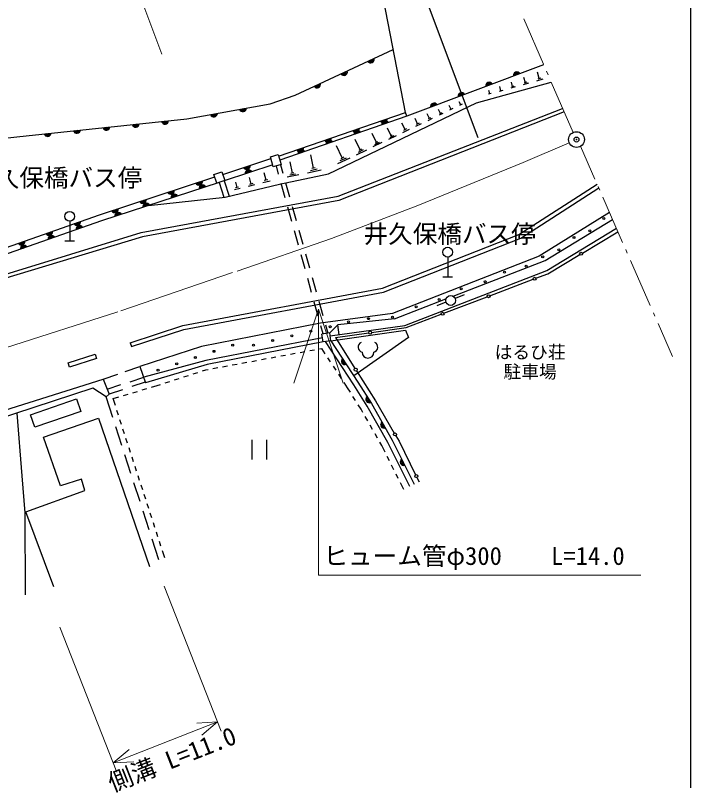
# Model space of a CAD drawing. Units: millimetres, scale not verified. Extents: x 40000 to 680000, y 20000 to 380000.
# Drawn here: x 510352 to 579000, y 238005 to 315776 of the extents above; entities that cross this region are included whole.
import ezdxf
from ezdxf.enums import TextEntityAlignment as Align

# ---------------------------------------------------------------- set-up
doc = ezdxf.new("R2010")
doc.units = ezdxf.units.MM
doc.header["$LTSCALE"] = 1000
doc.header["$PDMODE"] = 32
doc.header["$PDSIZE"] = 500
doc.linetypes.add('CHAIN', pattern=[18.5, 12, -1.5, 3.5, -1.5])
for name, color, linetype, lineweight in [('M-BGD', 7, 'Continuous', 25), ('M-BMK', 2, 'CHAIN', 13), ('M-BMK-HTXT', 7, 'Continuous', 13), ('M-BMK-SRVR', 3, 'Continuous', 25), ('M-STR-HTXT', 7, 'Continuous', 13), ('M-STR-STRC', 7, 'Continuous', 25), ('M-TTL-BAND', 7, 'Continuous', 25)]:
    doc.layers.add(name, color=color, linetype=linetype, lineweight=lineweight)
doc.layers.add('M-OTRS', color=6, linetype='Continuous')
doc.styles.add('ＭＳ ゴシック', font='')
doc.styles.get('ＭＳ ゴシック').set_extended_font_data('MS Gothic')

msp = doc.modelspace()

# ---------------------------------------------------------------- linework, layer by layer
at = {"layer": 'M-BGD'}
for p, q in [((563610, 309348), (563433, 309992)), ((560897, 308545), (560775, 308990)), ((562510, 308871), (561970, 308722)), ((562203, 308931), (562053, 309472)), ((562338, 308969), (562067, 308894)), ((563977, 309276), (563333, 309098)), ((563771, 309393), (563449, 309304)), ((558585, 307787), (558490, 308129)), ((559890, 308147), (559534, 308049)), ((559712, 308098), (559589, 308543)), ((561151, 308496), (560706, 308373)), ((561009, 308576), (560786, 308515)), ((558722, 307825), (558448, 307749)), ((554657, 306213), (554466, 306612)), ((555630, 306680), (555479, 306994)), ((555755, 306740), (555504, 306620)), ((537102, 301447), (550004, 305916)), ((543166, 297385), (565980, 306317)), ((566130, 305971), (543244, 296957)), ((552448, 305298), (552223, 305767)), ((553570, 305812), (553382, 306204)), ((553813, 305808), (553421, 305621)), ((553668, 305859), (553472, 305765)), ((554817, 306290), (554498, 306137)), ((551248, 304748), (550983, 305300)), ((552739, 305293), (552270, 305068)), ((552565, 305354), (552331, 305242)), ((548570, 303534), (548196, 304315)), ((549962, 304163), (549648, 304818)), ((550368, 304156), (549713, 303842)), ((550126, 304241), (549798, 304084)), ((551590, 304742), (551038, 304477)), ((551386, 304814), (551110, 304681)), ((547051, 302847), (546611, 303766)), ((549055, 303526), (548274, 303151)), ((548813, 303530), (548422, 303343)), ((548668, 303581), (548473, 303487)), ((545394, 302098), (544881, 303167)), ((547621, 302838), (546702, 302397)), ((547336, 302843), (546877, 302622)), ((547166, 302903), (546937, 302792)), ((543584, 301281), (542993, 302513)), ((546056, 302087), (544987, 301575)), ((545725, 302093), (545190, 301837)), ((545527, 302162), (545260, 302034)), ((531438, 299613), (536333, 301214)), ((540669, 300231), (540381, 301609)), ((544348, 301268), (543116, 300677)), ((543966, 301274), (543350, 300979)), ((543738, 301354), (543430, 301207)), ((536514, 300579), (531593, 298970)), ((537115, 299640), (536884, 300467)), ((537298, 300585), (537539, 299727)), ((538519, 299724), (538277, 300880)), ((540841, 300267), (540496, 300195)), ((535839, 299022), (535658, 299775)), ((539157, 299556), (538001, 299314)), ((538838, 299640), (538260, 299519)), ((538663, 299754), (538374, 299694)), ((541430, 300030), (540051, 299742)), ((541049, 300130), (540360, 299986)), ((531068, 298799), (531552, 297296)), ((531593, 298970), (532082, 297406)), ((532888, 298263), (532753, 298825)), ((534478, 298669), (534151, 298591)), ((534315, 298630), (534157, 299284)), ((536260, 298925), (535508, 298744)), ((536027, 299068), (535651, 298977)), ((537787, 297232), (537384, 298676)), ((537810, 298764), (538216, 297321)), ((533203, 298190), (532641, 298055)), ((533029, 298297), (532748, 298229)), ((534681, 298545), (534027, 298388)), ((523157, 293717), (543166, 297385)), ((543244, 296957), (523293, 293277)), ((538487, 296358), (538893, 294914)), ((538458, 294823), (538055, 296268)), ((515883, 294844), (515883, 292844)), ((508845, 289306), (523157, 293717)), ((523293, 293277), (509035, 288953)), ((539129, 292415), (538727, 293860)), ((539164, 293951), (539570, 292507)), ((567986, 291620), (571601, 293786)), ((515383, 292844), (516383, 292844)), ((539801, 290007), (539398, 291452)), ((539841, 291545), (540248, 290101)), ((554300, 291207), (554300, 289207)), ((564468, 289512), (567728, 291466)), ((563269, 289057), (564468, 289512)), ((540472, 287599), (540070, 289044)), ((540518, 289138), (540925, 287694)), ((553800, 289207), (554800, 289207)), ((558594, 287282), (562988, 288950)), ((553920, 285507), (558314, 287175)), ((555985, 287360), (555052, 287000)), ((541144, 285191), (540741, 286636)), ((541195, 286732), (541602, 285288)), ((548889, 284927), (554118, 286951)), ((554114, 286636), (553183, 286270)), ((548889, 284927), (543118, 284316)), ((550086, 284051), (553640, 285400)), ((541643, 283400), (541412, 284228)), ((541873, 284325), (542114, 283467)), ((543118, 284316), (542317, 283496)), ((543258, 283325), (543118, 284316)), ((546571, 283549), (550086, 284051)), ((542317, 283496), (541525, 283383)), ((541638, 282591), (541525, 283383)), ((542430, 282705), (542317, 283496)), ((542430, 282705), (550029, 283769)), ((542889, 283023), (546274, 283507)), ((550029, 283769), (550321, 283025)), ((522030, 282503), (522159, 282111)), ((542430, 282705), (541638, 282591)), ((542889, 283023), (544871, 279898)), ((550321, 283025), (544754, 279140)), ((539294, 281523), (539785, 281613)), ((540277, 281704), (540769, 281795)), ((541260, 281885), (541508, 281931)), ((541859, 281393), (541508, 281931)), ((535360, 280797), (535852, 280888)), ((536343, 280979), (536835, 281069)), ((537327, 281160), (537818, 281251)), ((538310, 281341), (538802, 281432)), ((542405, 280555), (542132, 280974)), ((521528, 279580), (523016, 280095)), ((523016, 280095), (523591, 278426)), ((530443, 279891), (530935, 279981)), ((531426, 280072), (531918, 280163)), ((532410, 280253), (532901, 280344)), ((533393, 280435), (533885, 280525)), ((534377, 280616), (534868, 280707)), ((542951, 279717), (542678, 280136)), ((519284, 278805), (520772, 279319)), ((528431, 279343), (528907, 279497)), ((529383, 279650), (529704, 279754)), ((529704, 279754), (529951, 279800)), ((543497, 278879), (543224, 279298)), ((545032, 279644), (546959, 276604)), ((522030, 278550), (523425, 278994)), ((523561, 278513), (522201, 278053)), ((525577, 278419), (526052, 278573)), ((526528, 278727), (527004, 278881)), ((527480, 279035), (527955, 279189)), ((544120, 277922), (543770, 278460)), ((519682, 277803), (521077, 278247)), ((521253, 277733), (519893, 277273)), ((523254, 277707), (523733, 277849)), ((524212, 277992), (524780, 278161)), ((524780, 278161), (525101, 278265)), ((544405, 277474), (544120, 277922)), ((520268, 274924), (519592, 277023)), ((520290, 276824), (520858, 276993)), ((521337, 277136), (521816, 277278)), ((522295, 277421), (522774, 277564)), ((544942, 276630), (544674, 277052)), ((520521, 276112), (520290, 276824)), ((545495, 275760), (545210, 276208)), ((546550, 276331), (548666, 272610)), ((546959, 276604), (548873, 273320)), ((520830, 275161), (520675, 275636)), ((545682, 275432), (545495, 275760)), ((521139, 274210), (520984, 274685)), ((546176, 274563), (545929, 274998)), ((521188, 272069), (520575, 273972)), ((546670, 273694), (546423, 274128)), ((521448, 273258), (521293, 273734)), ((547165, 272824), (546917, 273259)), ((549024, 273061), (549354, 272495)), ((521757, 272307), (521602, 272783)), ((534382, 272650), (534382, 270650)), ((535882, 272650), (535882, 270650)), ((547598, 272062), (547412, 272390)), ((548666, 272610), (550906, 268127)), ((549354, 272495), (551043, 269091)), ((522065, 271356), (521911, 271832)), ((547933, 271393), (547598, 272062)), ((522108, 269213), (521494, 271117)), ((522374, 270405), (522220, 270881)), ((548380, 270498), (548156, 270946)), ((522683, 269454), (522529, 269930)), ((548827, 269604), (548603, 270051)), ((549274, 268709), (549050, 269157)), ((522992, 268503), (522838, 268978)), ((551177, 268822), (551400, 268372)), ((523028, 266358), (522414, 268261)), ((523301, 267552), (523146, 268027)), ((549832, 267593), (549497, 268262)), ((523610, 266601), (523455, 267076)), ((523919, 265650), (523764, 266125)), ((523948, 263502), (523334, 265406)), ((524228, 264699), (524073, 265174)), ((524536, 263747), (524382, 264223)), ((524845, 262796), (524691, 263272)), ((524930, 260452), (524254, 262550)), ((525154, 261845), (525000, 262321)), ((525540, 260658), (525309, 261370))]:
    msp.add_line(p, q, dxfattribs=at)
for points in [[(550149, 305517), (550004, 305916), (546685, 323042)], [(493767, 305441), (496328, 301920), (511446, 303545), (527770, 305248), (536271, 306785), (538783, 307655), (548766, 312304)], [(564051, 310757), (550149, 305517), (537240, 301046)], [(523905, 296457), (531680, 297310), (537197, 298635), (542189, 299678), (557235, 306895), (564819, 308990)], [(531068, 298799), (519104, 294887), (508948, 291325), (489736, 284806), (473111, 279573)], [(473593, 280416), (489531, 285433), (508733, 291949), (518893, 295512), (530624, 299347)], [(522030, 282503), (527367, 284248), (547675, 288049), (561542, 293517), (569478, 298632)], [(522159, 282111), (527469, 283847), (547789, 287650), (561731, 293148), (569646, 298249)], [(570741, 295750), (563590, 291287), (548679, 285470), (541377, 284479)], [(554845, 287232), (564219, 290859), (571051, 295042)], [(542360, 283199), (549959, 284264), (564364, 289838), (571449, 294133)], [(541377, 284479), (529274, 282129), (523016, 280095)], [(541580, 283004), (529731, 280703), (523425, 278994)], [(541638, 282591), (529864, 280305), (523591, 278426)], [(550458, 267906), (548225, 272375), (546121, 276073), (544747, 278235), (541884, 282627)], [(542430, 282705), (545167, 278506), (546550, 276331)], [(507963, 275245), (519284, 278805), (519893, 277273), (519592, 277023), (518233, 277888), (508173, 274600)], [(510503, 275362), (511019, 268992), (511337, 265227), (511351, 256891)], [(514257, 257700), (511430, 265336), (517431, 267499), (517065, 268653), (514940, 267961), (513211, 272925), (518792, 274843), (524003, 259763)]]:
    msp.add_lwpolyline(points, dxfattribs=at)
for points in [[(536280, 301401), (537075, 301627), (537366, 300604), (536571, 300378)], [(530543, 299607), (531360, 299863), (531634, 298984), (530820, 298717)], [(515731, 280455), (518468, 281333), (518611, 280888), (515874, 280009)], [(511884, 275196), (516586, 276812), (517024, 275535), (512323, 273920)]]:
    msp.add_lwpolyline(points, close=True, dxfattribs=at)
for centre, radius in [((515883, 295344), 500), ((570168, 295125), 100), ((567138, 293212), 100), ((568739, 293867), 100), ((554300, 291707), 500), ((565599, 291933), 100), ((567857, 291543), 150), ((563956, 291226), 100), ((562271, 290279), 100), ((560077, 289676), 100), ((558112, 288709), 100), ((563128, 289003), 150), ((555673, 287979), 100), ((553422, 286887), 100), ((554595, 286799), 500), ((558454, 287228), 150), ((551088, 286164), 100), ((553780, 285453), 150), ((544217, 284634), 100), ((546244, 284953), 100), ((548691, 285109), 100), ((542344, 284136), 100), ((538455, 283199), 100), ((540399, 283668), 100), ((546423, 283528), 150), ((532446, 282264), 100), ((534566, 282263), 100), ((536510, 282731), 100), ((530549, 281631), 100), ((528652, 280997), 100), ((526755, 280363), 100), ((524858, 279729), 100), ((544951, 279771), 150), ((548949, 273190), 150), ((551110, 268957), 150)]:
    msp.add_circle(centre, radius, dxfattribs=at)
for centre, radius, start, end in [((546471, 311295), 354, 213.76882, 16.17399), ((546471, 311295), 283, 215.99285, 13.94996), ((546471, 311295), 212, 219.73918, 10.20363), ((546471, 311295), 142, 227.45091, 2.4919), ((546471, 311295), 100, 237.76857, 352.17424), ((543752, 310029), 354, 213.76882, 16.17399), ((543752, 310029), 283, 215.99285, 13.94996), ((543752, 310029), 212, 219.73918, 10.20363), ((543752, 310029), 142, 227.45091, 2.4919), ((543752, 310029), 100, 237.76857, 352.17424), ((561330, 309674), 354, 29.44875, 191.85393), ((561330, 309674), 283, 31.67279, 189.62989), ((561330, 309674), 212, 35.41912, 185.88356), ((561330, 309674), 142, 43.13085, 178.17183), ((561330, 309674), 100, 53.44851, 167.85417), ((541032, 308762), 354, 213.76882, 16.17399), ((541032, 308762), 283, 215.99285, 13.94996), ((541032, 308762), 212, 219.73918, 10.20363), ((541032, 308762), 142, 227.45091, 2.4919), ((558522, 308616), 354, 29.44875, 191.85393), ((558522, 308616), 283, 31.67279, 189.62989), ((558522, 308616), 212, 35.41912, 185.88356), ((558522, 308616), 142, 43.13085, 178.17183), ((541032, 308762), 100, 237.76857, 352.17424), ((558522, 308616), 100, 53.44851, 167.85417), ((555715, 307558), 354, 29.44875, 191.85393), ((555715, 307558), 283, 31.67279, 189.62989), ((555715, 307558), 212, 35.41912, 185.88356), ((555715, 307558), 142, 43.13085, 178.17183), ((555715, 307558), 100, 53.44851, 167.85417), ((552908, 306499), 354, 29.44875, 191.85393), ((552908, 306499), 283, 31.67279, 189.62989), ((552908, 306499), 212, 35.41912, 185.88356), ((552908, 306499), 142, 43.13085, 178.17183), ((552908, 306499), 100, 53.44851, 167.85417), ((530535, 305803), 354, 199.04505, 1.45023), ((530535, 305803), 283, 201.26909, 359.22619), ((530535, 305803), 212, 205.01541, 355.47986), ((530535, 305803), 142, 212.72714, 347.76813), ((530535, 305803), 100, 223.04481, 337.45047), ((533487, 306337), 354, 199.04505, 1.45023), ((533487, 306337), 283, 201.26909, 359.22619), ((533487, 306337), 212, 205.01541, 355.47986), ((533487, 306337), 142, 212.72714, 347.76813), ((533487, 306337), 100, 223.04481, 337.45047), ((525570, 305073), 354, 194.75318, 357.15836), ((525570, 305073), 283, 196.97722, 354.93432), ((525570, 305073), 212, 200.72354, 351.18799), ((525570, 305073), 142, 208.43527, 343.47626), ((525570, 305073), 100, 218.75294, 333.1586), ((547787, 305206), 354, 207.90381, 10.30899), ((547787, 305206), 283, 210.12785, 8.08495), ((547964, 304703), 354, 27.90381, 190.30899), ((547787, 305206), 212, 213.87418, 4.33862), ((547787, 305206), 142, 221.58591, 356.62689), ((547964, 304703), 283, 30.12785, 188.08495), ((547787, 305206), 100, 231.90357, 346.30923), ((547964, 304703), 212, 33.87418, 184.33862), ((516619, 304139), 354, 194.75318, 357.15836), ((516619, 304139), 283, 196.97722, 354.93432), ((516619, 304139), 212, 200.72354, 351.18799), ((516619, 304139), 142, 208.43527, 343.47626), ((516619, 304139), 100, 218.75294, 333.1586), ((519602, 304451), 354, 194.75318, 357.15836), ((519602, 304451), 283, 196.97722, 354.93432), ((519602, 304451), 212, 200.72354, 351.18799), ((519602, 304451), 142, 208.43527, 343.47626), ((519602, 304451), 100, 218.75294, 333.1586), ((522586, 304762), 354, 194.75318, 357.15836), ((522586, 304762), 283, 196.97722, 354.93432), ((522586, 304762), 212, 200.72354, 351.18799), ((522586, 304762), 142, 208.43527, 343.47626), ((522586, 304762), 100, 218.75294, 333.1586), ((544953, 304224), 354, 207.90381, 10.30899), ((544953, 304224), 283, 210.12785, 8.08495), ((544953, 304224), 212, 213.87418, 4.33862), ((544953, 304224), 142, 221.58591, 356.62689), ((544953, 304224), 100, 231.90357, 346.30923), ((547964, 304703), 142, 41.58591, 176.62689), ((547964, 304703), 100, 51.90357, 166.30923), ((513635, 303828), 354, 194.75318, 357.15836), ((513635, 303828), 283, 196.97722, 354.93432), ((513635, 303828), 212, 200.72354, 351.18799), ((513635, 303828), 142, 208.43527, 343.47626), ((513635, 303828), 100, 218.75294, 333.1586), ((545130, 303721), 354, 27.90381, 190.30899), ((545130, 303721), 283, 30.12785, 188.08495), ((545130, 303721), 212, 33.87418, 184.33862), ((545130, 303721), 142, 41.58591, 176.62689), ((545130, 303721), 100, 51.90357, 166.30923), ((542118, 303242), 354, 207.90381, 10.30899), ((542118, 303242), 283, 210.12785, 8.08495), ((542295, 302739), 354, 27.90381, 190.30899), ((542118, 303242), 212, 213.87418, 4.33862), ((542118, 303242), 142, 221.58591, 356.62689), ((542295, 302739), 283, 30.12785, 188.08495), ((542118, 303242), 100, 231.90357, 346.30923), ((542295, 302739), 212, 33.87418, 184.33862), ((542295, 302739), 142, 41.58591, 176.62689), ((542295, 302739), 100, 51.90357, 166.30923), ((539283, 302260), 354, 207.90381, 10.30899), ((539283, 302260), 283, 210.12785, 8.08495), ((539460, 301757), 354, 27.90381, 190.30899), ((539283, 302260), 212, 213.87418, 4.33862), ((539283, 302260), 142, 221.58591, 356.62689), ((539460, 301757), 283, 30.12785, 188.08495), ((539283, 302260), 100, 231.90357, 346.30923), ((539460, 301757), 212, 33.87418, 184.33862), ((539460, 301757), 142, 41.58591, 176.62689), ((539460, 301757), 100, 51.90357, 166.30923), ((533869, 300465), 354, 206.90081, 9.30599), ((533869, 300465), 283, 209.12485, 7.08195), ((533869, 300465), 212, 212.87118, 3.33563), ((533869, 300465), 142, 220.58291, 355.6239), ((533869, 300465), 100, 230.90057, 345.30623), ((534070, 299723), 354, 26.90081, 189.30599), ((534070, 299723), 283, 29.12485, 187.08195), ((534070, 299723), 212, 32.87118, 183.33563), ((534070, 299723), 142, 40.58291, 175.6239), ((534070, 299723), 100, 50.90057, 165.30623), ((529019, 298879), 354, 206.90081, 9.30599), ((529019, 298879), 283, 209.12485, 7.08195), ((529019, 298879), 212, 212.87118, 3.33563), ((529019, 298879), 142, 220.58291, 355.6239), ((529019, 298879), 100, 230.90057, 345.30623), ((526167, 297947), 354, 206.90081, 9.30599), ((526167, 297947), 283, 209.12485, 7.08195), ((526167, 297947), 212, 212.87118, 3.33563), ((526167, 297947), 142, 220.58291, 355.6239), ((526167, 297947), 100, 230.90057, 345.30623), ((529380, 298190), 354, 26.90081, 189.30599), ((529380, 298190), 283, 29.12485, 187.08195), ((529380, 298190), 212, 32.87118, 183.33563), ((529380, 298190), 142, 40.58291, 175.6239), ((529380, 298190), 100, 50.90057, 165.30623), ((526529, 297258), 354, 26.90081, 189.30599), ((526529, 297258), 283, 29.12485, 187.08195), ((526529, 297258), 212, 32.87118, 183.33563), ((526529, 297258), 142, 40.58291, 175.6239), ((526529, 297258), 100, 50.90057, 165.30623), ((523316, 297015), 354, 206.90081, 9.30599), ((523316, 297015), 283, 209.12485, 7.08195), ((523316, 297015), 212, 212.87118, 3.33563), ((523316, 297015), 142, 220.58291, 355.6239), ((523316, 297015), 100, 230.90057, 345.30623), ((523677, 296325), 354, 26.90081, 189.30599), ((523677, 296325), 283, 29.12485, 187.08195), ((523677, 296325), 212, 32.87118, 183.33563), ((523677, 296325), 142, 40.58291, 175.6239), ((523677, 296325), 100, 50.90057, 165.30623), ((520464, 296083), 354, 206.90081, 9.30599), ((520464, 296083), 283, 209.12485, 7.08195), ((520464, 296083), 212, 212.87118, 3.33563), ((520464, 296083), 142, 220.58291, 355.6239), ((520464, 296083), 100, 230.90057, 345.30623), ((520826, 295393), 354, 26.90081, 189.30599), ((520826, 295393), 283, 29.12485, 187.08195), ((520826, 295393), 212, 32.87118, 183.33563), ((520826, 295393), 142, 40.58291, 175.6239), ((516626, 294774), 354, 208.12479, 10.52997), ((516626, 294774), 283, 210.34883, 8.30593), ((516626, 294774), 212, 214.09515, 4.5596), ((516626, 294774), 142, 221.80688, 356.84787), ((520826, 295393), 100, 50.90057, 165.30623), ((516875, 294048), 354, 28.12479, 190.52997), ((516626, 294774), 100, 232.12455, 346.53021), ((516875, 294048), 283, 30.34883, 188.30593), ((516875, 294048), 212, 34.09515, 184.5596), ((516875, 294048), 142, 41.80688, 176.84787), ((516875, 294048), 100, 52.12455, 166.53021), ((513795, 293781), 354, 208.12479, 10.52997), ((513795, 293781), 283, 210.34883, 8.30593), ((513795, 293781), 212, 214.09515, 4.5596), ((513795, 293781), 142, 221.80688, 356.84787), ((514044, 293055), 354, 28.12479, 190.52997), ((513795, 293781), 100, 232.12455, 346.53021), ((514044, 293055), 283, 30.34883, 188.30593), ((514044, 293055), 212, 34.09515, 184.5596), ((514044, 293055), 142, 41.80688, 176.84787), ((510964, 292788), 354, 208.12479, 10.52997), ((510964, 292788), 283, 210.34883, 8.30593), ((510964, 292788), 212, 214.09515, 4.5596), ((510964, 292788), 142, 221.80688, 356.84787), ((510964, 292788), 100, 232.12455, 346.53021), ((514044, 293055), 100, 52.12455, 166.53021), ((511213, 292062), 354, 28.12479, 190.52997), ((511213, 292062), 283, 30.34883, 188.30593), ((511213, 292062), 212, 34.09515, 184.5596), ((511213, 292062), 142, 41.80688, 176.84787), ((511213, 292062), 100, 52.12455, 166.53021), ((545730, 282062), 536, 116.08703, 255.33416), ((546658, 282062), 536, 284.66584, 63.91297), ((546194, 281544), 600, 180, 0), ((543844, 280635), 354, 131.89166, 294.29683), ((543844, 280635), 283, 134.11569, 292.0728), ((543844, 280635), 212, 137.86202, 288.32647), ((543844, 280635), 142, 145.57375, 280.61474), ((543844, 280635), 100, 155.89141, 270.29708), ((543844, 280635), 100, 155.89141, 270.29708), ((546342, 276759), 354, 131.25151, 293.65668), ((546342, 276759), 283, 133.47555, 291.43265), ((546342, 276759), 212, 137.22187, 287.68632), ((546342, 276759), 142, 144.9336, 279.97459), ((546342, 276759), 100, 155.25126, 269.65693), ((546342, 276759), 100, 155.25126, 269.65693), ((547836, 274180), 354, 128.42128, 290.82646), ((547836, 274180), 283, 130.64532, 288.60242), ((547836, 274180), 212, 134.39165, 284.8561), ((547836, 274180), 142, 142.10338, 277.14437), ((547836, 274180), 100, 152.42104, 266.8267), ((547836, 274180), 100, 152.42104, 266.8267), ((549835, 270393), 354, 125.35321, 287.75839), ((549835, 270393), 283, 127.57725, 285.53435), ((549835, 270393), 212, 131.32358, 281.78802), ((549835, 270393), 142, 139.03531, 274.07629), ((549835, 270393), 100, 149.35297, 263.75863), ((549835, 270393), 100, 149.35297, 263.75863)]:
    msp.add_arc(centre, radius, start, end, dxfattribs=at)
at = {"layer": 'M-BMK'}
msp.add_lwpolyline([(472706, 272090), (487566, 275754), (498656, 278729), (509346, 282003), (521085, 285744), (532891, 289785), (542498, 293109), (551271, 296467), (561961, 300808), (566663, 302818)], dxfattribs=at)
at = {"layer": 'M-BMK-HTXT'}
for p, q in [((562030, 315409), (564022, 310823)), ((564341, 310090), (564500, 309723)), ((564819, 308989), (567042, 303871)), ((567800, 302463), (569266, 299115)), ((569587, 298382), (569748, 298016)), ((570069, 297283), (572075, 292703)), ((572396, 291971), (572557, 291604)), ((572878, 290871), (574884, 286292)), ((575205, 285559), (575366, 285192)), ((575687, 284460), (577154, 281112))]:
    msp.add_line(p, q, dxfattribs=at)
at = {"layer": 'M-BMK-SRVR'}
msp.add_circle((567391, 303151), 800, dxfattribs=at)
at = {"layer": 'M-OTRS'}
msp.add_point((567391, 303151), dxfattribs=at)
at = {"layer": 'M-STR-HTXT'}
for p, q in [((525234, 311832), (518596, 329801)), ((541171, 285914), (538671, 278414)), ((541171, 285914), (541171, 258878)), ((541171, 285914), (543671, 278414)), ((541171, 258878), (573921, 258878)), ((525499, 257781), (531279, 243045)), ((514889, 253619), (520668, 238884)), ((520303, 239815), (530913, 243976)), ((530913, 243976), (528808, 243867)), ((530913, 243976), (529295, 242626)), ((520303, 239815), (521921, 241166)), ((520303, 239815), (522408, 239924))]:
    msp.add_line(p, q, dxfattribs=at)
at = {"layer": 'M-STR-STRC'}
msp.add_line((557387, 303341), (548111, 328173), dxfattribs=at)
at = {"layer": 'M-TTL-BAND'}
msp.add_line((579000, 20000), (579000, 370000), dxfattribs=at)

# ---------------------------------------------------------------- texts
at = {"layer": 'M-BGD', "style": 'ＭＳ ゴシック'}
for s, p in [('はるひ荘', (562679, 280490)), ('駐車場', (562679, 278507))]:
    msp.add_text(s, height=1320, dxfattribs=at).set_placement(p, align=Align.BOTTOM_CENTER)
at = {"layer": 'M-BMK-HTXT', "style": 'ＭＳ ゴシック'}
for p in [(514510, 299267), (554497, 293565)]:
    msp.add_text('井久保橋バス停', height=1833, dxfattribs=at).set_placement(p, align=Align.MIDDLE_CENTER)
at = {"layer": 'M-STR-HTXT', "style": 'ＭＳ ゴシック'}
msp.add_text('ヒューム管φ300\u3000\u3000L=14.0', height=1833, dxfattribs=at).set_placement((541671, 259378), align=Align.BOTTOM_LEFT)
msp.add_text('側溝 L=11.0', height=1833, rotation=21.416, dxfattribs=at).set_placement((526813, 238823), align=Align.BOTTOM_CENTER)

doc.saveas('drawing.dxf')
